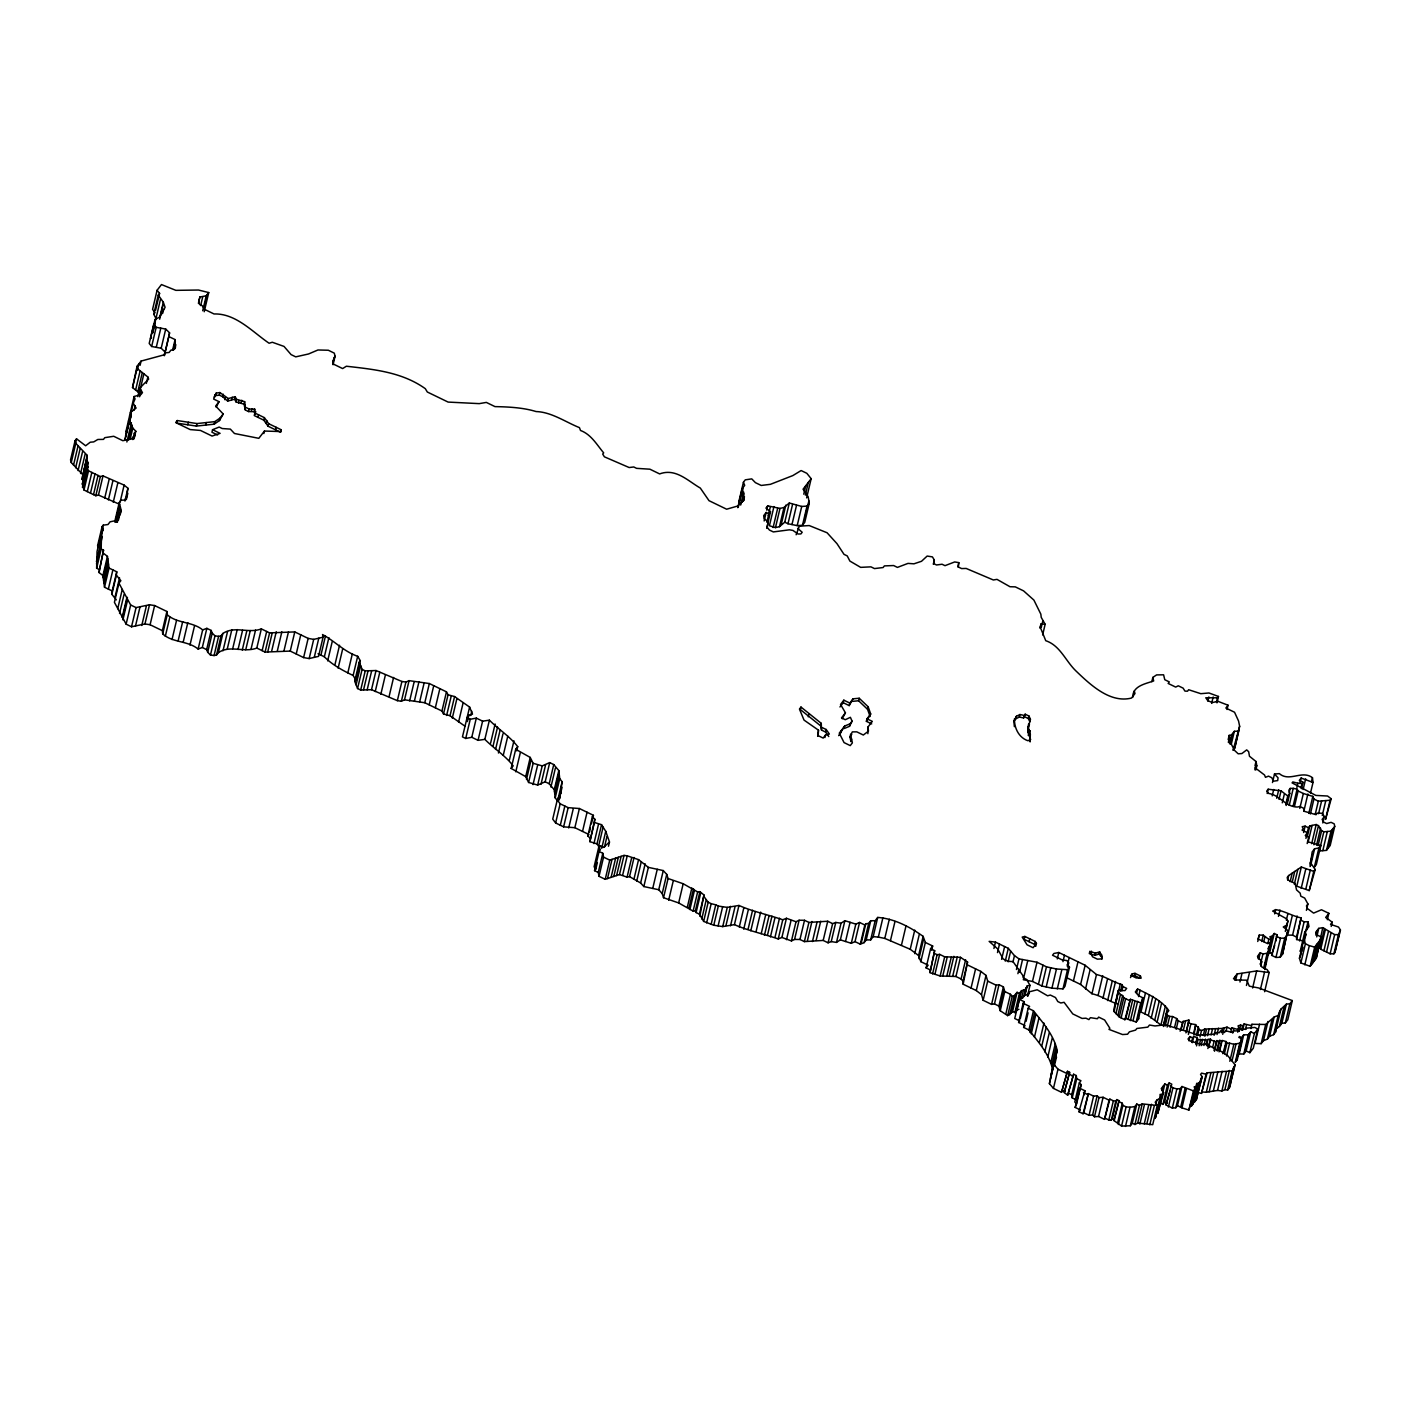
<?xml version="1.0" encoding="UTF-8"?>
<svg xmlns="http://www.w3.org/2000/svg" width="1411" height="1411" viewBox="0 0 1411 1411"><rect width="100%" height="100%" fill="white"/><g stroke="black" fill="none" stroke-linecap="round" stroke-linejoin="round"><path stroke-width="1.5" d="M116.319 599.869L111.857 594.331L112.21 590.962L104.502 587.223L102.915 575.582L98.982 572.496L103.532 550.184L101.169 549.038L101.592 532.317L103.074 530.377L102.103 526.638L103.232 525.174L107.994 524.522L110.093 521.805L116.39 520.5L118.365 517.943L121.205 510.447L119.265 502.51L121.081 500.147L124.538 500.111L126.443 497.642L127.942 488.259L124.133 485.102L103.003 475.895L100.34 476.548L88.523 470.833L86.953 468.223L88.029 466.812L86.829 464.783L88.329 462.843L86.653 460.092L87.165 455.33L75.788 443.336L75.083 440.708L76.529 438.821L85.648 445.77L90.233 442.207L93.708 441.908L97.818 439.474L103.479 439.385L104.784 437.675L113.727 436.281L122.81 440.691L131.629 438.997L134.909 434.747L134.345 433.177L135.826 431.255L132.793 428.08L129.583 420.178L131.241 415.398L130.412 412.612L136.091 408.044L133.234 403.211L135.05 398.925L134.098 396.526L140.959 394.569L142.458 392.611L139.848 388.096L148.631 379.1L147.873 377.002L137.061 368.394L137.043 366.313L141.082 361.075L163.57 354.99L165.193 352.873L169.144 352.468L170.907 350.157L173.8 349.681L175.44 347.565L175.087 339.592L168.844 336.576L169.567 332.82L165.722 329.063L156.18 327.317L153.728 324.265L155.228 322.325L155.034 319.486L159.655 317.069L165.087 307.333L163.341 302.254L158.261 295.075L159.584 293.365L157.097 290.26L161.471 284.563L175.864 290.349L198.492 290.031L208.74 292.571L204.207 311.743M98.982 572.496L103.532 550.184M1310.078 866.53L1312.177 851.927L1314.611 848.752L1318.897 847.993L1320.855 845.436L1307.609 841.732M559.691 798.697L562.125 781.747L559.744 778.678L558.809 770.565L553.747 764.568L549.708 762.61L542.194 765.891L533.129 763.28L530.236 757.442L515.703 749.259L517.714 746.631C509.759 736.33 498.577 729.416 489.388 720.174L482.597 721.162L476.318 718.111L470.251 719.275L466.988 717.688L468.911 715.201L472.491 714.142L469.616 707.087L454.571 696.558L448.045 694.776L446.476 691.849L429.35 683.541L409.067 680.649L405.909 682.06L401.888 681.478L376.031 670.525L365.22 670.878L362.098 669.361L359.241 662.112L360.316 660.718L357.671 656.291C343.984 651.565 334.795 641.123 322.555 634.562L323.066 637.19L318.533 656.38L309.168 658.567L303.612 657.579L290.243 651.088L265.074 652.076L256.802 648.055C244.121 653.046 230.187 644.633 218.335 652.658L216.5 655.039L214.066 655.551L210.451 655.021L207.699 652.288L206.641 649.607L211.174 630.435L206.853 628.336L202.673 629.888C192.231 621.281 177.045 623.715 167.239 614.72L166.904 611.492L154.628 605.548L149.495 604.772L136.056 607.594L130.659 604.984L118.947 583.149L120.852 580.679L116.39 575.159L116.743 571.79L109.035 568.051L107.448 556.393L103.514 553.306M1028.513 724.072L1028.637 730.263L1030.259 731.039L1028.989 732.679L1030.33 734.055L1030.118 741.904L1029.73 736.595L1028.39 735.219L1029.66 733.579L1028.037 732.785L1027.878 728.976L1030.418 719.222L1028.954 716.03L1025.162 714.195L1023.628 717.952L1019.324 717.053L1015.797 718.816L1013.874 721.286L1014.368 726.63M1012.587 1011.493L1014.879 1012.604L1019.412 993.432L1017.119 992.321L1012.587 1011.493L1007.666 1015.62L1000.24 1010.735L998.882 1006.061L994.473 1003.927L991.58 1004.385L983.15 1000.293L981.474 994.579L976.289 990.575L963.166 984.225L963.007 981.227L961.085 978.987L955.935 976.5L940.149 975.989L930.008 972.638L934.646 950.644L930.607 948.686L932.671 946.005L925.351 942.46L923.129 936.357C909.936 926.956 894.433 918.632 877.713 917.432L875.19 920.713L870.658 939.902L866.195 939.938L864.132 942.619L860.304 944.188L855.031 941.631L851.292 943.306L840.356 939.867L836.494 942.407L831.238 941.613L828.098 942.813L823.195 940.432L804.376 941.613L799.966 939.479L794.569 939.444L791.465 940.925L781.906 937.468L778.237 938.95C763.686 933.87 748.624 930.907 734.425 924.646L722.732 926.586L713.772 925.246L703.648 921.401L699.45 914.169L703.983 894.997L699.909 891.664L697.651 891.928L683.189 883.745L668.073 878.524L666.733 874.397L663.276 870.569L648.372 867.377L638.566 859.634L627.225 855.824L624.032 855.401L609.746 860.128L603.555 857.13L602.797 853.285L599.075 851.486L600.38 849.775L598.634 847.641L600.134 845.7L603.608 847.394L609.481 841.979L605.742 831.308L601.545 824.677L594.419 822.49L594.825 819.209L592.355 816.722L593.431 815.329L579.392 808.521L568.157 807.656L560.167 803.794L557.274 799.931L561.19 792.294M930.008 972.638L934.646 950.644M1189.685 1105.924L1191.607 1105.854L1192.859 1104.213L1192.154 1102.679L1194.288 1102.379L1196.387 1099.645L1202.137 1076.646L1200.567 1074.459L1201.59 1073.136L1206.07 1074.212L1207.146 1072.819L1232.209 1070.861L1235.119 1064.899L1228.046 1056.028L1217.693 1049.167L1216.899 1050.19L1210.462 1046.186L1209.544 1047.385L1205.259 1043.664L1202.348 1044.704L1190.231 1040.965L1188.009 1039.06L1189.932 1036.574L1192.63 1037.879L1191.607 1042.147M1196.387 1099.645L1201.026 1078.092M817.674 736.348L818.486 730.175L804.041 720.104L799.437 709.063L800.989 707.07L821.255 723.332L821.537 730.087L825.576 732.044L828.768 736.56M818.486 730.175L818.168 735.642L823.177 738.076L825.523 735.025L829.368 734.037L826.176 729.505L822.137 727.565M208.74 292.571L206.235 295.816L199.921 296.98L198.669 301.654L199.533 304.441L202.214 305.728L204.577 309.379L214.031 313.965C235.813 313.26 252.534 331.973 269.095 343.243L272.305 342.256L284.017 346.418L291.107 354.62L295.728 356.86L308.515 353.985L317.951 349.981L328.34 350.245L334.284 353.138L335.077 356.225L332.731 361.498L333.19 363.985L342.626 368.571L346.383 366.225C373.721 369.382 401.923 371.975 425.311 388.678L427.321 392.011L448.116 402.082L479.229 403.634L486.336 402.417L494.996 406.615C508.436 406.862 523.252 407.585 536.092 411.553C551.489 412.047 565.247 421.907 579.445 427.639L580.503 430.478C591.138 434.376 596.818 444.712 603.661 452.86L602.709 454.077L604.402 456.829L629.147 467.535L633.751 466.97L636.573 468.346L649.907 469.193L659.642 473.92C675.728 467.888 687.862 480.904 700.315 488.065L709.01 500.676L726.63 509.212L737.953 505.949L744.144 499.864L742.309 488.453L744.708 485.366L743.438 482.227L745.273 479.846L751.746 478.876L755.414 482.65L761.217 485.455L770.406 484.326L792.841 475.578L801.131 470.551L806.827 473.302L811.166 478.682L806.633 497.871M796.139 534.751L799.331 526.18L809.226 525.562L827.075 532.758L836.97 543.641L844.025 554.364L847.235 555.916L849.881 561.067L860.657 567.363L870.94 566.852L874.485 568.58L883.11 567.539L884.38 565.899L893.639 565.546L897.431 567.398L907.996 563.395L913.958 563.818L921.506 561.296L927.15 556.057L932.406 556.886L934.311 559.991L933.659 563.606L936.516 564.982L942.054 564.241L945 565.67L954.7 561.948L958.81 562.636L958.386 567.028L961.614 568.58L966.147 568.439L993.344 579.974L996.995 579.374L1009.994 586.729L1015.303 586.87L1023.575 590.874L1033.893 600.081L1040.842 614.155L1041.23 617.383L1045.145 624.279L1042.641 634.932M1186.651 1031.247L1188.944 1020.082L1183.106 1021.388L1180.107 1031.194M119.6 504.291L98.47 495.067L95.807 495.737L83.99 490.005L82.297 483.973L83.796 482.015L82.12 479.281L87.165 455.33M603.097 827.128L598.564 846.3L597.012 843.866L589.886 841.661L594.825 819.209M133.234 403.211L125.05 439.368L129.583 420.178M1239.634 726.277L1233.038 750.352L1234.713 748.165L1239.634 726.277L1238.576 721.056L1234.537 712.238L1225.859 708.04L1228.046 705.218L1217.922 701.32L1212.102 702.59L1207.604 700.42L1205.788 697.792L1217.464 697.81L1218.487 696.47L1208.962 692.977L1200.796 693.683L1188.644 689.732L1187.515 691.214L1184.94 691.108L1183.123 688.145L1178.273 685.799L1175.68 687.086L1168.149 683.435L1169.313 681.919L1164.78 679.714L1163.599 674.811L1156.597 674.899L1152.84 677.421L1151.835 681.672M1274.256 933.465L1269.724 952.637L1267.554 955.459L1272.087 936.269L1274.256 933.465L1277.167 934.876L1271.646 955.353L1275.95 957.434L1280.183 957.258L1282.564 954.153L1287.255 932.6M1282.564 954.153L1287.767 930.466L1283.269 926.974L1286.832 925.034L1287.908 920.995L1286.268 918.649L1272.687 911.1L1275.667 909.619C1284.557 911.03 1292.37 916.021 1301.065 917.891L1296.621 939.532L1303.464 940.978M1076.417 1099.927L1072.219 1097.881L1076.752 1078.709L1076.258 1075.552L1073.595 1074.247L1067.668 1095.236L1064.282 1092.555L1069.626 1072.325L1067.474 1071.284L1061.531 1092.308L1053.453 1088.392L1049.396 1083.613L1057.192 1050.454C1053.841 1034.951 1042.817 1022.675 1033.452 1010.787L1028.178 1008.23L1029.589 1006.413L1023.134 1003.274L1024.298 1001.757L1019.271 999.323L1020.823 997.312L1022.534 998.141L1025.515 994.279L1027.772 995.372L1029.36 993.309L1028.813 991.968L1037.208 989.781L1047.615 995.813L1050.313 995.037L1055.463 997.524L1057.791 1001.545L1060.79 1002.992L1064.07 1002.304L1072.783 1013.927L1082.061 1018.425L1085.959 1018.195L1088.886 1019.606L1090.403 1017.666L1097.388 1018.742L1098.658 1017.102L1104.619 1019.994L1109.857 1028.249L1108.975 1029.395L1122.556 1034.545L1127.548 1034.228L1129.382 1031.847L1135.59 1030.101L1136.843 1028.478L1147.831 1027.137L1149.471 1025.021L1155.027 1025.956L1165.257 1024.792L1198.556 1035.145L1214.748 1034.192L1216.035 1032.535L1219.227 1032.764L1220.797 1030.718L1224.466 1032.499L1225.753 1030.806L1232.42 1032.482L1233.567 1031L1238.893 1030.788L1240.551 1028.654L1245.807 1029.377L1246.777 1028.125L1254.802 1027.437L1257.836 1029.025L1253.303 1048.214L1249.846 1052.694L1246.16 1050.93L1250.71 1031.741L1254.379 1033.522L1249.846 1052.694M1051.142 1074.159L1056.222 1051.724M1049.396 1083.613L1054.899 1059.167L1056.451 1057.156L1055.675 1054.987M169.567 332.82L164.311 355.748L168.844 336.576M98.999 569.374L96.636 568.227L97.042 551.507L103.232 525.174M75.083 440.708L70.55 459.88L71.255 462.526L82.632 474.519M75.012 445.223L76.529 438.821M71.255 462.526L75.788 443.336M73.513 465.189L78.046 445.999M75.647 467.711L80.18 448.522M78.081 470.586L82.614 451.397M80.568 473.514L85.101 454.342M82.349 477.077L86.882 457.905M82.12 479.281L86.653 460.092M82.297 483.973L86.829 464.783M82.42 487.395L88.329 462.843M83.496 486.001L88.029 466.812M83.99 490.005L88.523 470.833M87.288 491.61L91.838 472.42M90.48 493.144L95.013 473.973M93.514 494.626L98.047 475.436M95.807 495.737L100.34 476.548M98.47 495.067L103.003 475.895M104.714 498.101L109.247 478.911M137.043 366.313L132.528 387.584L139.354 393.016L143.887 373.844M132.528 387.584L137.061 368.394M137.308 370.405L138.825 364.003M157.097 290.26L152.564 309.432L155.051 312.536L153.728 314.265L155.968 318.357M108.382 499.882L112.915 480.692M140.077 365.343L141.082 361.075M102.103 526.638L97.571 545.81L98.541 547.397L103.074 528.225M134.098 396.526L125.879 431.801L127.501 429.702M135.615 390.036L140.148 370.846M153.728 314.265L158.261 295.075M99.052 547.433L101.063 538.914M155.545 310.42L159.584 293.365M96.424 561.666L102.315 536.392M131.241 415.398L125.491 436.158M96.495 563.977L101.028 544.787M137.784 391.764L142.317 372.575M153.728 324.265L149.196 343.455L151.647 346.489L161.189 348.252L165.034 352.009M155.034 319.486L150.501 338.658L151.541 337.317M96.636 568.227L101.169 549.038M134.151 410.072L135.156 405.804M126.867 441.996L131.399 422.806M152.547 333.049L160.501 299.185M137.837 396.632L139.848 388.096M152.705 332.978L155.228 322.325M113.25 502.228L117.783 483.056M128.454 439.915L131.981 424.993M139.654 396.756L141.153 390.353M151.647 346.489L156.18 327.317M130.271 438.733L132.793 428.08M159.813 317.175L163.341 302.254M159.672 319.221L163.2 304.317M132.828 439.579L134.345 433.177M162.565 313.577L163.57 309.326M146.356 383.404L147.873 377.002M133.904 439.015L134.909 434.747M119.265 502.51L114.732 521.7L116.549 519.319M134.31 437.657L135.826 431.255M156.268 347.335L160.801 328.163M115.279 522.246L119.318 505.191M120.094 502.157L124.133 485.102M102.915 575.582L107.448 556.393M103.215 577.752L107.747 558.58M116.566 522.282L120.094 507.378M103.603 580.609L108.136 561.437M117.36 522.211L118.365 517.943M118.418 520.218L119.917 513.816M103.938 583.166L108.471 563.994M120.2 514.698L121.205 510.447M104.502 587.223L109.035 568.051M124.926 501.046L127.942 488.259M161.189 348.252L165.722 329.063M126.32 499.617L127.837 493.233M108.347 589.092L112.88 569.921M112.21 590.962L116.743 571.79M111.857 594.331L116.39 575.159M172.565 350.245L175.087 339.592M115.014 597.047L119.547 577.875M173.306 349.928L175.334 341.391M118.947 583.149L114.414 602.321L126.126 624.156L131.523 626.784L144.963 623.962L150.095 624.738L162.371 630.682L162.706 633.909C172.512 642.905 187.698 640.471 198.14 649.06L202.32 647.508L206.641 649.607M174.752 348.887L175.758 344.637M117.73 608.652L122.263 589.463M119.547 613.503L124.08 594.331M122.157 617.471L126.69 598.299M122.898 616.519L127.431 597.347M122.898 619.888L127.431 600.698M198.404 303.365L199.921 296.98M200.662 305.587L202.673 297.051M126.126 624.156L130.659 604.984M202.708 310.737L206.235 295.816M223.203 413.987L220.116 418.009L214.807 421.642L196.993 423.565L177.239 420.549L176.64 423.088L196.394 426.087L214.207 424.164L219.516 420.531L223.203 413.987L215.671 406.051L219.04 401.676L213.643 399.048L216.218 393.087L219.904 392.558L228.282 398.555L235.161 396.685L236.607 399.366L244.65 401.659L245.338 410.001L248.548 411.553L254.103 411.677L255.25 414.27L254.703 409.137L249.147 409.014L245.937 407.462M203.872 309.221L207.399 294.299M131.523 626.784L136.056 607.594M135.438 626.29L139.971 607.1M187.751 424.782L188.351 422.242M141.77 625.479L146.303 606.289M144.963 623.962L149.495 604.772M196.394 426.087L196.993 423.565M150.095 624.738L154.628 605.548M205.653 425.099L206.253 422.559M214.931 394.763L214.331 397.302L216.218 393.087M162.371 630.682L166.904 611.492M162.706 633.909L167.239 614.72M215.618 395.627L219.305 395.098L219.904 392.558M255.85 411.73L254.862 413.017L264.386 417.638L268.69 423.706L281.089 429.702L281.212 431.572L264.439 431.043L258.813 438.327L234.455 433.494L230.346 429.103L222.215 428.538L219.181 427.057L212.55 429.702L211.967 432.242L217.611 434.976M219.04 401.676L216.183 407.126M214.207 424.164L214.807 421.642M165.316 636.308L169.849 617.136M235.161 396.685L234.561 399.225L227.682 401.077L222.691 396.738L223.291 394.216M219.516 420.531L220.116 418.009M224.843 399.701L225.443 397.179M227.682 401.077L228.282 398.555M172.019 639.571L176.551 620.381M231.616 399.772L232.215 397.232M178.156 640.823L182.689 621.634M245.338 410.001L244.05 404.199L236.007 401.888L236.607 399.366M238.494 403.087L239.094 400.565M183.271 641.864L187.804 622.674M241.14 402.788L241.74 400.248M244.05 404.199L244.65 401.659M244.685 407.056L245.285 404.534M189.974 645.109L194.506 625.92M248.548 411.553L249.147 409.014M251.317 411.289L251.916 408.767M198.14 649.06L202.673 629.888M254.103 411.677L254.703 409.137M254.862 413.017L254.262 415.557L263.786 420.178L268.09 426.228L280.489 432.242L281.089 429.702M202.32 647.508L206.853 628.336M257.931 417.339L258.53 414.799M207.699 652.288L212.232 633.116L211.174 630.435M263.786 420.178L264.386 417.638M210.451 655.021L215.001 635.85L212.232 633.116M263.839 433.565L264.439 431.043M266.238 423.035L266.838 420.496M214.066 655.551L218.599 636.361L221.033 635.867L222.867 633.468C234.72 625.461 248.653 633.856 261.335 628.883L269.607 632.886L294.776 631.916L308.145 638.389L313.701 639.377L323.066 637.19M268.09 426.228L268.69 423.706M216.5 655.039L221.033 635.867M218.335 652.658L222.867 633.468M223.009 650.753L227.541 631.581M275.533 429.844L276.133 427.304M227.259 649.025L231.792 629.835M232.692 648.743L237.224 629.571M238.036 649.483L242.569 630.311M242.269 650.065L246.802 630.876M245.743 649.765L250.276 630.576M250.999 649.289L255.532 630.117M256.802 648.055L261.335 628.883M262.146 650.647L266.679 631.458M332.731 363.703L334.231 357.318M265.074 652.076L269.607 632.886M333.067 364.743L335.077 356.225M267.649 652.27L272.182 633.098M271.706 650.982L276.239 631.793M277.314 651.018L281.847 631.828M283.928 651.053L288.461 631.881M290.243 651.088L294.776 631.916M296.222 653.981L300.755 634.809M303.612 657.579L308.145 638.389M309.168 658.567L313.701 639.377M314.265 657.367L318.798 638.195M320.932 655.145L325.465 635.973M465.083 726.259L450.038 715.73L443.513 713.966L441.943 711.021L424.799 702.731L404.534 699.821L401.377 701.249L397.355 700.667L371.499 689.714L360.687 690.05L357.565 688.533L354.708 681.301L355.784 679.89L353.138 675.481C342.626 670.454 332.432 664.951 324.354 656.803L328.886 637.631M327.669 660.877L332.202 641.688M335.007 664.422L339.54 645.25M338.129 668.197L342.661 649.025M347.829 672.888L352.362 653.716M353.138 675.481L357.671 656.291M354.708 681.301L359.241 662.112M355.784 679.89L360.316 660.718M356.101 684.811L360.634 665.622M357.565 688.533L362.098 669.361M360.687 690.05L365.22 670.878M363.527 689.961L368.059 670.789M367.16 689.856L371.693 670.666M371.499 689.714L376.031 670.525M375.238 691.531L379.771 672.341M380.847 694.247L385.379 675.058M389.066 696.628L393.598 677.456M397.355 700.667L401.888 681.478M401.377 701.249L405.909 682.06M404.534 699.821L409.067 680.649M409.649 700.914L414.181 681.725M414.428 700.95L418.961 681.76M419.667 701.849L424.2 682.659M424.799 702.731L429.35 683.541M429.209 704.865L433.741 685.675M435.329 707.828L439.862 688.639M441.943 711.021L446.476 691.849M443.513 713.966L448.045 694.776M446.634 715.465L451.167 696.293M450.038 715.73L454.571 696.558M452.296 718.111L456.829 698.939M458.557 722.115L463.108 702.925M469.616 707.087L462.455 736.877L465.718 738.464L471.785 737.283L478.064 740.334L484.855 739.364C494.044 748.606 505.226 755.502 513.181 765.82L511.17 768.431L525.703 776.632L528.596 782.47L537.662 785.063L545.175 781.8L549.708 762.61M467.394 721.603L468.911 715.201M470.763 715.536L471.785 711.285M465.718 738.464L470.251 719.275M471.785 737.283L476.318 718.111M478.064 740.334L482.597 721.162M484.855 739.364L489.388 720.174M490.587 743.174L495.12 724.002M493.021 746.225L497.554 727.053M495.561 749.417L500.094 730.228M498.436 753.015L502.969 733.826M503.251 755.344L507.784 736.154M509.406 760L513.939 740.828M511.17 768.431L515.703 749.259M516.708 750.899L517.714 746.631M515.791 771.817L520.324 752.645M525.703 776.632L530.236 757.442M526.497 779.401L531.03 760.229M528.596 782.47L533.129 763.28M533.023 784.622L537.556 765.432M537.662 785.063L542.194 765.891M540.995 784.287L545.528 765.097M562.125 781.747L557.592 800.919L555.211 797.868L554.276 789.754L549.214 783.758L553.747 764.568M550.907 787.073L555.44 767.884M554.276 789.754L558.809 770.565M554.505 791.783L559.038 772.593M554.805 794.34L559.338 775.15M555.211 797.868L559.744 778.678M557.274 799.931L552.724 819.121L555.634 822.966L563.624 826.846L574.859 827.693L588.898 834.501L587.823 835.894L590.292 838.381M559.021 800.09L562.054 787.303M555.634 822.966L560.167 803.794M560.308 825.241L564.841 806.051M563.624 826.846L568.157 807.656M568.721 827.957L573.254 808.785M574.859 827.693L579.392 808.521M582.531 831.414L587.064 812.242M587.823 835.894L592.355 816.722M589.41 832.367L590.415 828.116M591.421 823.848L593.431 815.329M589.886 841.661L594.419 822.49M593.925 843.619L598.458 824.447M597.012 843.866L601.545 824.677M598.634 847.641L594.102 866.83L595.848 868.947L594.542 870.658L598.264 872.474L599.022 876.302L605.213 879.318L619.5 874.591L627.084 877.131L629.535 876.637L640.629 882.986L643.839 886.549L658.743 889.741L662.2 893.586L663.54 897.713L678.656 902.934L693.118 911.1L695.376 910.836L699.909 891.664M598.617 852.085L600.134 845.7M594.542 870.658L599.075 851.486M595.848 868.947L597.364 862.562M601.721 848.346L605.742 831.308M598.264 872.474L602.797 853.285M604.402 847.305L606.924 836.652M599.022 876.302L603.555 857.13M608.476 846.23L609.481 841.979M605.213 879.318L609.746 860.128M607.488 878.559L612.039 859.37M611.086 877.36L615.619 858.188M613.803 876.478L618.335 857.288M616.607 875.543L621.14 856.354M619.5 874.591L624.032 855.401M622.692 874.996L627.225 855.824M627.084 877.131L631.617 857.941M629.535 876.637L634.068 857.465M634.033 878.824L638.566 859.634M636.714 881.099L641.247 861.909M640.629 882.986L645.162 863.814M643.839 886.549L648.372 867.377M743.438 482.227L738.905 501.399L740.175 504.538M742.309 488.453L737.777 507.643L738.57 506.602M739.082 504.468L743.103 487.43M740.757 504.979L743.791 492.192M742.01 502.298L744.02 493.779M743.456 500.976L744.461 496.707M652.729 888.454L657.261 869.282M658.743 889.741L663.276 870.569M662.2 893.586L666.733 874.397M663.54 897.713L668.073 878.524M668.673 900.2L673.223 881.028M764.145 520.959L766.155 512.44L768.889 513.763L766.879 522.299M766.684 510.129L767.707 505.861L780.001 508.419L784.005 507.501L789.313 503.004L801.73 506.443L807.021 506.108L809.279 503.163L808.133 496.69L803.071 489.194L811.166 478.682M768.254 515.632L770.265 507.113M766.72 528.331L770.494 511.699L765.961 508.101L767.707 505.861M678.656 902.934L683.189 883.745M773.951 506.567L769.418 525.756L775.468 527.608L779.472 526.691L784.763 522.193L789.313 503.004M773.122 527.538L777.655 508.366M775.468 527.608L780.001 508.419M687.333 907.15L691.884 887.96M688.991 907.943L693.524 888.771M779.472 526.691L784.005 507.501M689.908 909.548L694.441 890.376M781.288 524.31L785.821 505.138M693.118 911.1L697.651 891.928M699.45 914.169L696.099 912.547L700.632 893.375M809.279 503.163L804.746 522.335L802.489 525.28L797.197 525.633L787.991 523.746L792.523 504.556M791.977 524.557L796.51 505.385M699.785 916.198L703.983 894.997M701.761 918.878L706.294 899.689M803.776 494.203L805.787 485.666M703.648 921.401L708.181 902.211L704.318 897.026M797.197 525.633L801.73 506.443M805.346 495.12L808.362 482.333M706.646 922.865L711.179 903.675L708.181 902.211M802.489 525.28L807.021 506.108M804.852 517.943L806.88 509.424M807.886 505.156L808.891 500.905M711.215 924.011L715.747 904.821L711.179 903.675M713.772 925.246L718.322 906.074L715.747 904.821M718.111 925.898L722.644 906.709M722.732 926.586L727.265 907.396L738.958 905.456C753.157 911.735 768.219 914.698 782.77 919.778L786.438 918.279L795.998 921.736L799.102 920.254L804.517 920.289L808.909 922.424L827.728 921.242L832.631 923.623L835.771 922.441L841.027 923.217L844.889 920.678L855.824 924.117L859.564 922.459L864.837 925.016L860.304 944.188M725.977 925.51L730.51 906.338M730.51 925.828L735.043 906.656M734.425 924.646L738.958 905.456M739.293 926.992L743.826 907.82M743.738 929.161L748.271 909.972M748.042 929.408L752.592 910.236M800.989 707.07L800.39 709.592L820.655 725.871L821.537 730.087M750.811 930.749L755.344 911.559M756.155 931.26L760.688 912.088M808.274 716.806L808.873 714.266M761.217 933.712L765.75 914.54M764.445 935.281L768.977 916.109M767.425 935.405L771.958 916.215M770.441 936.869L774.974 917.697M820.655 725.871L821.255 723.332M774.974 937.38L779.507 918.191M825.576 732.044L826.176 729.505M824.924 737.565L825.523 735.025M778.237 938.95L782.77 919.778M781.906 937.468L786.438 918.279M786.491 939.691L791.024 920.501M843.231 702.713L843.831 700.173L849.792 703.066L849.193 705.606L843.231 702.713L839.951 706.964M791.465 940.925L795.998 921.736M843.831 700.173L840.55 704.442L845.436 712.802L842.226 718.728M840.921 732.732L841.52 730.192M838.681 735.642L844.766 725.995L850.075 723.79L852.085 721.18L850.392 717.317L845.277 719.716L841.503 717.899L845.436 712.802M794.569 939.444L799.102 920.254M849.193 705.606L853.073 698.815L859.211 698.251L868.153 706.788L870.71 713.984L866.389 721.338L871.716 723.914M844.166 728.535L849.475 726.33L850.075 723.79M799.966 939.479L804.517 920.289M852.085 721.18L849.475 726.33M851.556 739.064L850.956 741.604L849.898 736.789L852.332 731.886L856.794 731.85L863.32 735.025L868.47 731.145L868.03 726.947L872.315 721.374L866.989 718.799L870.71 713.984M870.111 716.506L867.553 709.31L858.611 700.773L859.211 698.251M804.376 941.613L808.909 922.424M807.409 940.678L811.942 921.506M812.436 941.56L816.969 922.388M867.553 709.31L868.153 706.788M866.389 721.338L866.989 718.799M816.158 940.414L820.708 921.224M868.03 726.947L867.871 733.685M823.195 940.432L827.728 921.242M828.098 942.813L832.631 923.623M831.238 941.613L835.771 922.441M836.494 942.407L841.027 923.217M840.356 939.867L844.889 920.678M933.306 564.259L934.311 559.991M845.524 941.49L850.057 922.3M851.292 943.306L855.824 924.117M855.031 941.631L859.564 922.459M861.274 942.918L865.807 923.746L868.665 923.429L870.728 920.748L875.19 920.713M864.132 942.619L868.665 923.429M866.195 939.938L870.728 920.748M957.804 566.887L958.81 562.636M870.658 939.902L873.18 936.622L877.713 917.432M873.18 936.622L878.33 937.098L882.863 917.908M930.114 969.833L926.075 967.875L928.138 965.195L920.819 961.649L918.596 955.547L910.218 949.268L884.785 938.421L889.318 919.231M890.447 940.661L894.98 921.489M901.488 945.053L906.021 925.863M910.218 949.268L914.751 930.096M914.734 953.66L919.267 934.488M918.596 955.547L923.129 936.357M918.949 958.704L923.482 939.514M920.819 961.649L925.351 942.46M926.075 967.875L930.607 948.686M931.666 950.273L932.671 946.005M932.583 973.89L937.116 954.7L939.638 954.365L944.682 956.817L960.468 957.311L967.54 962.055L963.166 984.225M935.105 973.555L939.638 954.365M940.149 975.989L944.682 956.817M942.724 976.147L947.257 956.958M946.728 976.377L951.261 957.205M949.356 975.512L953.889 956.323M952.742 976.024L957.293 956.834M1013.874 721.286L1016.396 716.277L1019.924 714.53L1024.227 715.412M1015.797 718.816L1016.396 716.277M955.935 976.5L960.468 957.311M1040.03 628.248L1041.036 623.979L1045.145 624.279M1019.324 717.053L1019.924 714.53M1041.283 627.348L1042.8 620.946M961.085 978.987L965.618 959.797M1023.628 717.952L1025.162 714.195M963.007 981.227L967.54 962.055M1030.418 719.222L1029.818 721.744L1028.354 718.569L1028.954 716.03M1027.878 728.976L1028.478 726.436M1028.037 732.785L1028.637 730.263M1028.601 732.062L1029.201 729.522M1028.39 735.219L1028.989 732.679M1029.66 733.579L1030.259 731.039M1029.73 736.595L1030.33 734.055M971.05 988.053L975.583 968.863M976.289 990.575L980.821 971.403L967.699 965.036M981.474 994.579L986.007 975.407L980.821 971.403M993.926 948.492L995.443 942.107L989.146 941.384L997.683 948.915L1003.133 958.951L1007.983 961.314L1013.027 961.614L1022.693 975.301L1023.24 977.876L1026.661 979.516L1029.995 985.354L1027.473 996.007M983.15 1000.293L987.682 981.121L986.007 975.407M997.489 952.601L999.499 944.065M1001.616 959.339L1004.632 946.552M991.58 1004.385L996.113 985.195L999.006 984.755L1003.415 986.889L1004.773 991.545L1000.24 1010.735M994.473 1003.927L999.006 984.755M1005.285 961.12L1008.301 948.333L995.443 942.107M1008.142 961.755L1010.646 951.102M998.882 1006.061L1003.415 986.889M999.676 1008.777L1004.209 989.587M1012.975 962.002L1014.474 955.617L1008.301 948.333M1005.937 1013.486L1010.47 994.296L1004.773 991.545M1016.449 969.516L1018.971 958.863L1014.474 955.617M1024.88 936.445L1024.192 939.338L1034.563 944.365L1035.745 946.305L1036.432 943.412L1035.251 941.472L1024.88 936.445L1022.199 937.08L1027.049 944.788L1033.099 947.716L1036.432 943.412M1007.666 1015.62L1012.198 996.448L1010.47 994.296M1017.895 973.678L1018.901 969.428M1009.659 1014.932L1014.192 995.76L1017.119 992.321M1019.536 972.32L1022.552 959.533M1011.264 1013.204L1015.797 994.014M1029.06 941.701L1029.748 938.809M1016.061 1011.07L1020.594 991.88M1023.751 977.576L1027.79 960.521M1019.271 999.323L1014.738 1018.513L1019.765 1020.947L1018.601 1022.464L1025.056 1025.585L1023.645 1027.42L1028.919 1029.959C1038.284 1041.847 1049.308 1054.123 1052.659 1069.626M1014.879 1012.604L1016.996 1009.853L1021.529 990.663L1026.009 989.499L1027.173 985.919L1029.995 985.354M1021.441 998.688L1023.451 990.169M1034.563 944.365L1035.251 941.472M1023.839 996.148L1025.868 987.629M1024.492 995.901L1026.009 989.499M1018.601 1022.464L1023.134 1003.274M1025.162 994.455L1027.173 985.919M1020.259 1018.813L1024.298 1001.757M1027.808 996.219L1028.813 991.968M1121.904 990.839L1122.909 986.571L1122.08 984.631C1113.05 982.127 1105.589 976.518 1096.488 974.56L1085.147 965.265L1058.797 952.496L1053.894 953.483L1052.535 955.247L1062.554 960.097L1066.787 960.521L1068.638 962.884L1067.386 964.524L1069.503 967.135L1064.97 986.324L1062.994 988.882L1051.936 988.176L1041.935 986.024L1032.482 981.439L1037.014 962.249L1018.971 958.863M1023.645 1027.42L1028.178 1008.23M1026.062 1021.335L1028.072 1012.798M1038.443 984.331L1042.976 965.142M1028.919 1029.959L1033.452 1010.787M1029.995 1032.499L1034.528 1013.31M1041.935 986.024L1046.468 966.835L1037.014 962.249M1031.265 1033.822L1035.797 1014.632M1046.221 986.942L1050.754 967.77M1034.457 1037.103L1038.99 1017.931M1057.28 958.898L1058.797 952.496M1051.936 988.176L1056.469 969.004L1067.527 969.692L1069.503 967.135M1039.431 1042.253L1043.964 1023.063M1041.688 1046.345L1046.239 1027.155M1062.959 961.649L1064.476 955.265M1057.298 988.864L1061.83 969.692M1044.775 1051.883L1049.308 1032.711M1067.192 966.076L1069.203 957.558M1067.633 967.135L1068.638 962.884M1062.994 988.882L1067.527 969.692M1047.738 1057.227L1052.271 1038.037M1132.733 697.387C1132.539 685.922 1145.309 683.876 1153.669 680.949L1152.84 677.421M1050.789 1062.712L1055.322 1043.523M1051.654 1065.869L1056.186 1046.68M1050.366 1078.339L1057.192 1050.454M1073.436 980.98L1077.986 961.808M1054.423 1065.675L1056.451 1057.156M1053.453 1088.392L1057.985 1069.203L1053.929 1064.441M1117.547 1003.821C1108.517 1001.316 1101.056 995.707 1091.955 993.75L1080.597 984.455L1085.147 965.265M1089.821 951.455L1089.31 953.624L1095.007 955.318L1099.151 954.012L1099.68 951.843L1095.518 953.148L1089.821 951.455L1092.573 956.817L1097.405 959.163L1101.391 958.898L1102.256 957.152L1099.68 951.843M1090.95 953.342L1091.461 951.173M1085.535 989.023L1090.068 969.851M1061.531 1092.308L1067.474 1071.284M1095.007 955.318L1095.518 953.148M1064.282 1092.555L1069.626 1072.325M1067.668 1095.236L1073.595 1074.247M1091.955 993.75L1096.488 974.56M1102.256 957.152L1101.744 959.321L1101.568 954.365M1072.219 1097.881L1071.725 1094.724L1076.258 1075.552M1098.217 994.878L1102.749 975.707M1076.752 1078.709L1080.949 1080.738L1079.327 1082.872L1074.776 1102.044L1076.611 1103.772L1075.164 1107.406L1080.35 1109.928L1078.939 1111.745L1083.066 1113.738L1083.824 1112.768L1088.357 1093.596L1093.596 1096.118L1097.141 1095.783L1099.01 1097.582L1103.102 1097.282L1109.064 1100.174L1104.531 1119.364L1098.569 1116.471L1094.477 1116.771L1092.608 1114.972L1089.063 1115.307L1083.824 1112.768M1076.928 1097.793L1078.939 1089.274M1075.164 1107.406L1081.143 1084.6L1079.327 1082.872M1076.611 1103.772L1081.143 1084.6M1102.961 998.282L1107.494 979.111M1078.939 1111.745L1084.883 1090.738L1079.697 1088.234M1083.877 1095.007L1084.883 1090.738M1107.653 1000.558L1112.185 981.368M1083.066 1113.738L1088.357 1093.596M1111.021 1000.664L1115.554 981.474M1122.909 986.571L1126.666 988.388L1124.973 990.593L1118.323 990.451L1113.79 1009.623L1114.143 1011.581L1119.276 1016.996L1124.884 1019.712L1125.837 1018.477L1130.37 999.288L1140.723 1002.815L1136.19 1022.005L1125.837 1018.477M1089.063 1115.307L1093.596 1096.118M1115.801 1002.974L1120.334 983.784M1114.143 1011.581L1118.323 990.451M1120.563 991.033L1122.08 984.631M1115.942 1013.698L1120.475 994.526L1118.676 992.409M1092.608 1114.972L1097.141 1095.783M1118.059 1014.721L1122.592 995.549L1120.475 994.526M1094.477 1116.771L1099.01 1097.582M1119.276 1016.996L1123.809 997.806L1122.592 995.549M1121.11 1017.878L1125.643 998.706M1098.569 1116.471L1103.102 1097.282M1130.493 977.611L1132.239 973.837L1135.008 973.343L1140.423 975.971L1141.164 978.158L1136.137 977.929L1131.005 975.442L1132.239 973.837M1131.728 976.024L1134.497 975.512L1135.008 973.343M1124.884 1019.712L1130.37 999.288M1128.059 1019.536L1132.592 1000.364M1104.531 1119.364L1109.875 1099.134L1113.367 1100.827L1115.819 1100.968L1116.895 1099.592L1119.082 1100.651L1113.985 1120.581L1121.569 1126.066L1130.334 1125.766L1132.275 1123.227L1136.825 1104.055L1139.471 1105.342L1142.24 1103.878L1157.249 1105.483L1152.716 1124.673L1137.707 1123.05L1134.938 1124.514L1132.275 1123.227M1140.423 975.971L1139.912 978.14L1134.497 975.512M1130.387 1020.664L1134.92 1001.493M1136.596 993.238L1137.601 988.988C1148.907 994.667 1161.447 999.976 1168.837 1010.646L1166.456 1013.715L1163.44 1026.503M1116.895 1099.592L1112.362 1118.764L1111.286 1120.158L1108.817 1119.999L1113.367 1100.827M1207.869 701.196L1208.874 696.946M1133.068 1020.488L1137.601 1001.316M1138.571 996.572L1140.088 990.187M1111.286 1120.158L1115.819 1100.968M1211.643 703.384L1213.16 696.981M1137.266 1020.594L1142.769 997.753L1138.624 995.743L1135.326 991.933L1137.601 988.988M1113.985 1120.581L1119.082 1100.651M1136.19 1022.005L1138.589 1018.883L1142.769 997.753M1145.503 992.815L1140.97 1011.987L1148.307 1015.55L1160.936 1024.986L1165.468 1005.814M1216.458 702.078L1217.464 697.81M1117.741 1122.398L1122.274 1103.226L1118.517 1101.391M1216.97 702.872L1218.487 696.47M1118.359 1124.514L1122.891 1105.324L1122.274 1103.226M1144.921 1013.909L1149.454 994.72M1121.569 1126.066L1126.101 1106.877L1122.891 1105.324M1148.307 1015.55L1152.84 996.36M1125.484 1126.437L1130.017 1107.265L1134.867 1106.577L1136.825 1104.055M1151.182 1018.319L1155.715 999.129M1227.023 709.486L1228.046 705.218M1154.762 1020.047L1159.295 1000.875M1130.334 1125.766L1134.867 1106.577M1157.055 1022.322L1161.588 1003.15M1134.938 1124.514L1139.471 1105.342M1228.17 739.629L1229.175 735.378L1231.486 735.008L1234.343 731.304L1237.57 731.163M1137.707 1123.05L1142.24 1103.878M1228.346 742.398L1229.351 738.147M1229.475 743.544L1231.486 735.008M1139.841 1124.091L1144.374 1104.919M1163.317 1025.55L1167.356 1008.512M1230.18 744.091L1232.703 733.438M1231.327 744.091L1234.343 731.304M1165.116 1026.079L1167.638 1015.426L1166.456 1013.715M1144.268 1123.861L1148.801 1104.69M1167.144 1027.067L1169.648 1016.414L1167.638 1015.426M1234.713 748.165L1239.246 728.976M1146.949 1123.421L1151.482 1104.249M1170.001 1027.19L1172.523 1016.537L1169.648 1016.414M1149.789 1124.796L1154.339 1105.624M1155.856 1104.372L1156.861 1100.104L1160.83 1097.67L1160.018 1094.425L1162.241 1094.389L1163.581 1092.643L1161.253 1088.639L1164.869 1083.965L1167.444 1085.218L1162.911 1104.39L1160.336 1103.155M1174.658 1027.067L1176.686 1018.548L1172.523 1016.537M1160.371 1095.853L1155.08 1118.429L1160.83 1097.67M1176.157 1029.272L1178.185 1020.753L1176.686 1018.548M1161.994 1090.668L1162.999 1086.399M1164.869 1083.965L1157.708 1113.561L1163.581 1092.643M1181.095 1029.907L1183.106 1021.388M1162.911 1104.39L1164.657 1102.114L1169.19 1082.925L1171.765 1084.177L1166.033 1104.901L1172.329 1108.076L1175.804 1107.794L1177.444 1105.66L1181.977 1086.488L1193.424 1090.879L1194.87 1089.01L1194.217 1086.752L1196.14 1086.664L1197.392 1085.024L1196.687 1083.489L1198.821 1083.189L1200.92 1080.456M1183.441 1029.942L1185.452 1021.423M1166.033 1104.901L1170.248 1090.562M1168.396 1107.053L1172.929 1087.881L1170.566 1085.729M1185.91 1032.87L1188.944 1020.082M1188.362 1034.457L1190.884 1023.804L1188.662 1022.728M1172.329 1108.076L1176.862 1088.904L1180.337 1088.604L1181.977 1086.488M1188.926 1040.824L1189.932 1036.574M1254.996 765.785L1256.002 761.517L1249.476 756.243L1248.664 751.728L1246.707 749.876L1241.892 753.545L1238.188 753.809L1234.66 750.493L1229.51 740.828L1229.175 735.378M1254.855 769.806L1256.354 763.404M1175.804 1107.794L1180.337 1088.604M1255.808 770L1256.813 765.732L1256.002 761.517M1193.688 1033.134L1195.699 1024.615L1190.884 1023.804M1194.112 1034.563L1195.699 1024.615M1192.33 1042.694L1193.847 1036.291L1197.322 1037.985L1195.805 1044.369M1196.316 1035.639L1198.327 1027.102L1196.122 1026.044M1195.664 1043.082L1197.322 1037.985M1197.516 1035.762L1199.015 1029.36L1198.327 1027.102M1180.654 1107.212L1185.187 1088.04M1194.87 1089.01L1188.891 1110.069L1181.942 1107.847L1186.475 1088.657M1196.528 1045.868L1198.045 1039.484L1207.41 1040.048L1206.405 1044.299M1199.985 1036.962L1201.502 1030.559L1204.835 1029.078L1222.437 1028.425L1227.023 1027.12L1230.868 1028.972L1231.785 1027.772L1237.606 1029.395L1238.735 1027.931L1238.082 1025.832L1240.657 1025.039L1242.58 1025.956L1241.574 1030.224M1199.138 1045.745L1200.655 1039.343M1203.318 1035.48L1204.835 1029.078M1201.149 1045.639L1202.666 1039.237M1204.871 1036.238L1206.387 1029.836M1203.953 1045.498L1205.47 1039.096M1188.891 1110.069L1193.424 1090.879M1207.516 1035.692L1209.015 1029.289M1193.159 1098.411L1194.658 1092.026M1195.681 1087.758L1196.687 1083.489M1191.607 1105.854L1196.14 1086.664M1206.511 1045.639L1208.028 1039.254L1210.55 1039.166L1209.033 1045.551M1192.859 1104.213L1197.392 1085.024M1267.166 793.493L1268.172 789.225L1281.047 790.848L1287.749 795.98L1285.738 804.499M1194.288 1102.379L1198.821 1083.189M1207.869 1048.532L1210.55 1039.166M1211.079 1034.951L1212.596 1028.548M1202.137 1076.646L1196.493 1097.282M1272.475 782.558L1274.486 774.039L1279.354 773.616C1289.389 782.364 1301.983 769.753 1312.459 777.69L1313.024 782.417L1310.502 793.07M1214.077 1035.304L1215.577 1028.901M1197.057 1092.308L1201.519 1093.402L1206.07 1074.212M1212.666 1047.315L1214.183 1040.93L1209.897 1040.013M1272.211 795.892L1273.71 789.49M1201.519 1093.402L1207.146 1072.819M1217.023 1034.563L1218.522 1028.178M1214.024 1050.348L1217.005 1040.577L1218.945 1041.512L1216.917 1050.031M1214.501 1051.23L1217.005 1040.577M1202.613 1091.991L1206.299 1092.255L1210.832 1073.065M1221.432 1032.693L1222.437 1028.425M1276.726 798.256L1278.736 789.737M1217.305 1051.019L1219.827 1040.348L1221.556 1041.195L1219.033 1051.848M1234.696 980.098L1235.701 975.83M1209.192 1091.779L1213.725 1072.607M1222.72 1034.316L1224.237 1027.913M1235.63 980.345L1237.147 973.943L1256.672 970.927L1269.142 972.514L1264.609 991.704M1279.019 799.367L1281.047 790.848M1219.633 1051.072L1222.155 1040.418L1226.371 1041.618L1224.854 1048.02M1226.018 1031.388L1227.023 1027.12M1213.319 1091.109L1217.852 1071.937M1222.773 1053.664L1226.371 1041.618M1239.969 981.985L1241.98 973.449M1282.282 802.824L1284.292 794.305M1224.413 1053.735L1226.935 1043.082M1230.78 1032.041L1231.785 1027.772M1206.299 1092.255L1217.552 1090.421L1222.085 1071.249M1226.582 1055.975L1229.598 1043.188L1233.849 1044.263L1239.758 1043.188L1241.786 1040.56L1241.38 1038.602L1238.823 1037.367L1239.493 1036.521L1241.592 1037.544L1243.726 1034.774L1248.312 1034.845L1250.71 1031.741M1286.179 805.469L1288.19 796.95M1289.195 792.682L1290.201 788.414L1293.234 788.343L1297.115 789.137L1298.12 790.971L1303.341 793.511L1312.83 796.368L1313.923 799.049L1310.396 813.971M1232.808 1033.011L1233.814 1028.76M1287.255 804.005L1289.777 793.352L1288.896 790.125L1290.201 788.414M1246.442 985.46L1249.476 972.673M1217.552 1090.421L1221.873 1090.985L1226.406 1071.796M1289.213 805.399L1293.234 788.343M1257.748 941.49L1259.247 935.105L1263.233 935.123L1268.842 939.356L1271.117 938.95L1269.9 936.675L1272.087 936.269M1229.828 1061.301L1233.849 1044.263M1237.729 1032.199L1238.735 1027.931M1221.873 1090.985L1224.889 1089.645L1229.422 1070.473M1232.015 1060.913L1236.054 1043.858M1239.158 1031.423L1240.657 1025.039M1296.885 787.514L1297.891 783.246L1302.018 783.564L1303.041 782.241L1299.302 780.424L1301.136 778.061L1313.024 782.417M1293.093 806.192L1297.115 789.137M1261.716 941.525L1263.233 935.123M1258.03 958.616L1259.035 954.347M1294.592 805.893L1298.12 790.971M1300.113 782.311L1301.136 778.061M1224.889 1089.645L1227.658 1090.05L1232.209 1070.861M1258.771 959.127L1260.288 952.725L1262.933 954.012L1267.201 953.183L1269.318 950.432L1267.925 948.527L1270.306 945.441L1269.882 943.395L1267.131 943.395L1258.03 938.985L1259.247 935.105M1229.775 1083.648L1233.814 1066.593M1239.758 1043.188L1235.225 1062.377L1237.253 1059.749L1241.786 1040.56M1242.65 1030.312L1244.149 1023.91L1250.993 1025.532L1251.945 1024.298L1265.685 1024.474L1274.168 1017.014L1278.154 1015.479L1280.906 1009.165L1286.391 1004.103L1289.848 1003.785L1292.317 1000.575L1258.824 988L1249.299 986.148L1246.76 980.169L1236.159 979.992L1233.496 978.705L1237.147 973.943M1252.633 987.982L1256.672 970.927M1263.78 941.666L1264.803 937.398M1227.658 1090.05L1229.404 1087.793L1233.937 1068.621M1229.404 1087.793L1235.119 1064.899M1236.036 1061.337L1241.38 1038.602M1300.995 787.832L1302.018 783.564M1301.524 788.626L1303.041 782.241M1237.059 1056.733L1239.193 1053.964L1243.726 1034.774M1260.923 962.549L1262.933 954.012M1245.437 1029.289L1246.46 1025.021M1260.764 966.024L1261.769 961.755L1257.501 956.358L1260.288 952.725M1303.129 789.507L1305.651 778.854M1274.644 913.869L1275.667 909.619M1267.819 943.624L1268.842 939.356M1299.813 808.432L1303.341 793.511M1263.674 968.105L1267.201 953.183M1239.193 1053.964L1243.779 1054.017L1248.312 1034.845M1266.584 958.122L1271.117 938.95M1244.802 1052.694L1249.352 1033.505M1264.785 969.604L1270.306 945.441M1250.94 1028.548L1251.945 1024.298M1260.411 989.517L1264.45 972.461M1278.472 916.392L1279.989 909.989M1306.392 910.377L1307.909 903.975L1304.664 898.049L1300.801 896.179L1300.184 893.163L1296.55 889.9L1295.104 883.409L1287.679 879.811L1288.702 875.525L1301.33 867.007L1313.764 871.398L1309.232 890.588L1296.797 886.196L1301.33 867.007M1322.812 822.966L1324.329 816.581L1322.283 813.265L1317.274 813.124L1316.057 814.711L1303.87 811.184L1307.874 793.97M1311.454 781.959L1312.459 777.69M1271.646 955.353L1274.644 945.529M1275.667 941.278L1277.167 934.876M1290.148 881.716L1292.176 873.197M1303.623 832.525L1305.14 826.14L1308.438 827.746L1305.916 838.399M1292.211 882.122L1294.734 871.451M1308.808 813.424L1312.83 796.368M1259.547 1024.227L1255.014 1043.417L1261.152 1043.664L1263.445 1040.683L1267.995 1021.493M1275.95 957.434L1280.482 938.262L1284.716 938.086L1287.097 934.982M1294.328 884.274L1297.855 869.352M1286.338 920.201L1287.855 913.817M1307.327 836.582L1309.849 825.911L1316.198 824.518L1318.474 825.629L1321.596 830.709L1318.068 845.612M1285.315 931.419L1286.832 925.034M1285.897 929.514L1287.908 920.995M1280.183 957.258L1284.716 938.086M1307.168 843.549L1308.685 837.164L1305.281 835.524L1307.45 832.719L1302.071 830.127L1303.235 828.592L1302.194 826.705L1305.14 826.14M1308.05 842.473L1312.089 825.417M1261.152 1043.664L1265.685 1024.474M1315.317 813.971L1318.333 801.183L1330.062 800.249L1331.208 798.767L1327.575 796.016L1315.863 795.416L1292.088 782.893L1292.846 781.923L1297.891 783.246M1292.229 915.933L1287.696 935.105L1292.582 935.158L1296.533 937.063L1296.621 939.532M1301.207 888.33L1305.739 869.141M1311.666 843.69L1316.198 824.518M1318.597 813.706L1321.613 800.919M1263.445 1040.683L1267.395 1039.113L1271.928 1019.924M1292.582 935.158L1297.115 915.968M1313.941 844.801L1318.474 825.629M1310.113 864.008L1312.124 855.489M1267.395 1039.113L1269.635 1036.185L1274.168 1017.014M1322.266 815.505L1325.793 800.584M1310.572 865.807L1314.611 848.752M1305.845 888.948L1310.378 869.758M1316.534 845.224L1320.555 828.169M1296.533 937.063L1301.065 917.891M1269.635 1036.185L1273.622 1034.651L1278.154 1015.479M1273.622 1034.651L1275.491 1032.235L1276.849 1023.292M1277.855 1019.024L1279.865 1010.505M1318.897 847.993L1314.364 867.165L1316.322 864.626L1320.855 845.436M1330.062 800.249L1325.529 819.421L1331.208 798.767M1275.491 1032.235L1280.906 1009.165M1334.735 826.352L1330.996 831.185L1323.835 831.784L1319.303 850.956L1326.463 850.374L1330.185 845.524L1334.735 826.352L1334.224 823.865L1331.102 822.348L1326.64 823.548L1323.712 822.119L1322.142 819.438L1324.329 816.581M1312.089 858.011L1310.378 862.474L1315.211 869.529L1309.232 890.588M1275.332 1029.677L1279.407 1026.45L1283.939 1007.278M1299.602 940.978L1304.134 921.789L1307.997 921.789L1309.02 926.463L1304.805 931.93L1300.272 951.12L1301.418 953.483L1299.443 958.281L1300.871 962.937L1310.149 966.306L1316.234 958.386L1320.767 939.197L1320.749 936.745L1316.904 934.876L1315.863 932.107L1318.756 928.367L1322.76 927.662L1334.665 934.611L1338.439 934.646L1340.45 929.955L1338.475 927.027L1330.538 924.364L1332.213 922.159L1325.67 917.467L1328.862 913.34L1321.472 909.76L1313.588 913.111L1307.292 908.437L1306.445 905.88L1307.909 903.975M1280.588 1024.915L1285.121 1005.743M1279.407 1026.45L1281.858 1023.275L1286.391 1004.103M1322.795 850.674L1327.328 831.502M1299.443 958.281L1307.997 921.789M1301.93 951.349L1302.935 947.081M1303.94 942.83L1305.951 934.294L1304.805 931.93M1306.851 929.849L1308.367 923.447M1281.858 1023.275L1285.315 1022.957L1289.848 1003.785M1326.463 850.374L1330.996 831.185M1300.871 962.937L1305.404 943.747L1303.976 939.091L1305.951 934.294M1328.033 848.328L1332.566 829.157M1292.317 1000.575L1287.784 1019.765L1285.315 1022.957M1304.805 964.842L1309.337 945.67L1305.404 943.747M1315.828 935.105L1316.851 930.837M1316.728 936.886L1318.756 928.367M1310.149 966.306L1314.682 947.116L1320.767 939.197M1311.489 964.542L1316.022 945.37M1312.83 962.813L1317.363 943.624M1314.364 960.82L1318.897 941.631M1322.76 927.662L1316.234 958.386M1340.45 929.955L1334.912 952.513L1333.906 953.818L1330.132 953.801L1320.714 949.233L1319.955 947.681L1324.488 928.509M1327.345 919.725L1328.862 913.34M1320.714 949.233L1325.246 930.061M1323.906 950.785L1328.439 931.595M1331.208 926.427L1332.213 922.159M1326.552 952.055L1331.084 932.883M1330.132 953.801L1334.665 934.611M1333.906 953.818L1338.439 934.646M1334.912 952.513L1339.445 933.324M1041.036 623.979L1040.242 627.119L1045.745 640.7C1060.067 645.497 1065.393 660.613 1075.658 670.666C1090.244 684.67 1109.981 703.489 1131.516 698.057L1134.991 693.542L1134.25 690.984M177.239 420.549L175.687 422.559L190.203 429.579L200.485 430.443L212.056 436.052L220.081 433.353L212.55 429.702M766.155 512.44L763.686 515.668L764.074 518.666L768.237 521.929L767.161 527.326L769.454 530.06L773.334 531.929L789.419 529.813L792.911 530.413L798.062 534.011L800.901 533.94L802.189 532.264L797.656 528.349M768.889 513.763L770.494 511.699M849.792 703.066L853.073 698.815M844.766 725.995L839.28 733.12L844.06 742.609L850.251 745.608L852.385 742.839L850.498 734.249M849.898 736.789L851.733 734.408M864.837 925.016L865.807 923.746M1027.913 726.594L1029.466 724.601M1019.412 993.432L1021.529 990.663M1256.813 765.732L1255.173 767.866L1264.538 775.009L1265.473 777.32L1268.524 776.138L1271.787 777.726L1273.445 781.2L1277.678 780.583L1278.066 777.814L1274.486 774.039M1268.172 789.225L1266.725 791.095L1268.736 793.493C1279.583 794.887 1285.597 807.057 1297.415 807.039L1299.937 806.475L1303.605 808.256L1303.87 811.184M1287.749 795.98L1289.777 793.352M1140.723 1002.815L1143.122 999.711M1308.438 827.746L1309.849 825.911M1109.064 1100.174L1109.875 1099.134M1288.702 875.525L1287.202 877.483L1287.679 879.811M1313.764 871.398L1315.211 869.529M1192.63 1037.879L1193.847 1036.291M1261.769 961.755L1260.111 963.925L1261.998 967.117L1267.025 969.551L1269.142 972.514M1167.444 1085.218L1169.19 1082.925M1156.861 1100.104L1155.221 1102.238L1157.249 1105.483M1218.945 1041.512L1219.827 1040.348M1242.58 1025.956L1244.149 1023.91M1300.272 951.12L1302.106 948.739M1254.379 1033.522L1257.836 1029.025M1243.779 1054.017L1246.16 1050.93M1030.718 739.364L1027.984 740.757C1018.865 737.724 1014.139 727.935 1014.474 718.763M1012.198 996.448L1014.192 995.76M1016.996 1009.853L1018.918 1009.341M852.473 701.355L858.611 700.773M1225.295 1043.011L1229.598 1043.188M1126.101 1106.877L1130.017 1107.265M215.001 635.85L218.599 636.361M718.322 906.074L727.265 907.396M1023.257 979.71L1032.482 981.439M878.33 937.098L884.785 938.421M1046.468 966.835L1056.469 969.004M1172.929 1087.881L1176.862 1088.904M1309.337 945.67L1314.682 947.116M784.763 522.193L787.991 523.746M1313.923 799.049L1318.333 801.183M1321.596 830.709L1323.835 831.784M1024.562 716.735L1028.354 718.569M219.305 395.098L222.691 396.738M1301.154 920.342L1304.134 921.789M1318.227 946.852L1319.955 947.681M1276.179 936.163L1280.482 938.262M1269.724 952.637L1272.634 954.065M1199.015 1029.36L1201.502 1030.559M1178.185 1020.753L1182.118 1022.675M1214.183 1040.93L1216.053 1041.829M1123.809 997.806L1129.417 1000.522M1196.669 1038.813L1198.045 1039.484M1066.434 977.576L1080.597 984.455M318.022 653.734L324.354 656.803M934.541 953.466L937.116 954.7M987.682 981.121L996.113 985.195M545.175 781.8L549.214 783.758M1177.444 1105.66L1181.942 1107.847M1164.657 1102.114L1167.232 1103.349M1057.985 1069.203L1066.063 1073.118M1083.472 1092.555L1087.616 1094.566M1062.942 1090.474L1065.093 1091.514M1069.062 1093.437L1071.725 1094.724M1112.362 1118.764L1114.549 1119.84M1105.342 1118.306L1108.817 1119.999M1068.815 1073.383L1072.201 1076.064M1099.151 954.012L1101.056 956.535M234.561 399.225L236.007 401.888M1229.387 1081.637L1230.586 1084.071M695.376 910.836L696.099 912.547M129.565 415.716L130.517 418.097M1155.838 1115.043L1156.297 1116.842M1265.35 962.584L1265.773 964.613M1236.847 1057.791L1237.253 1059.749M1138.236 1016.925L1138.589 1018.883M128.648 420.531L128.701 422.383"/></g></svg>
